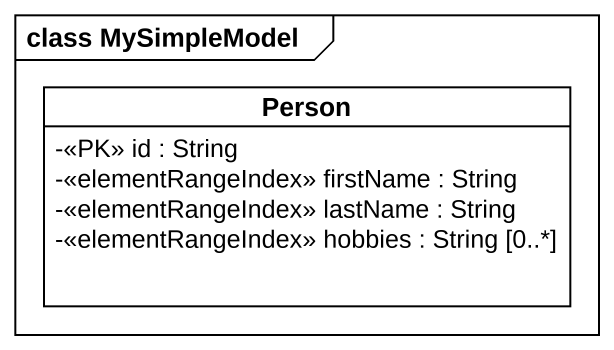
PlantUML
@startuml
mainframe class MySimpleModel
hide circle
hide empty members
skinparam classAttributeIconSize 0
class "Person" as Person_ {
  -<<PK>> id : String
  -<<elementRangeIndex>> firstName : String
  -<<elementRangeIndex>> lastName : String
  -<<elementRangeIndex>> hobbies : String [0..*]
}
@enduml
